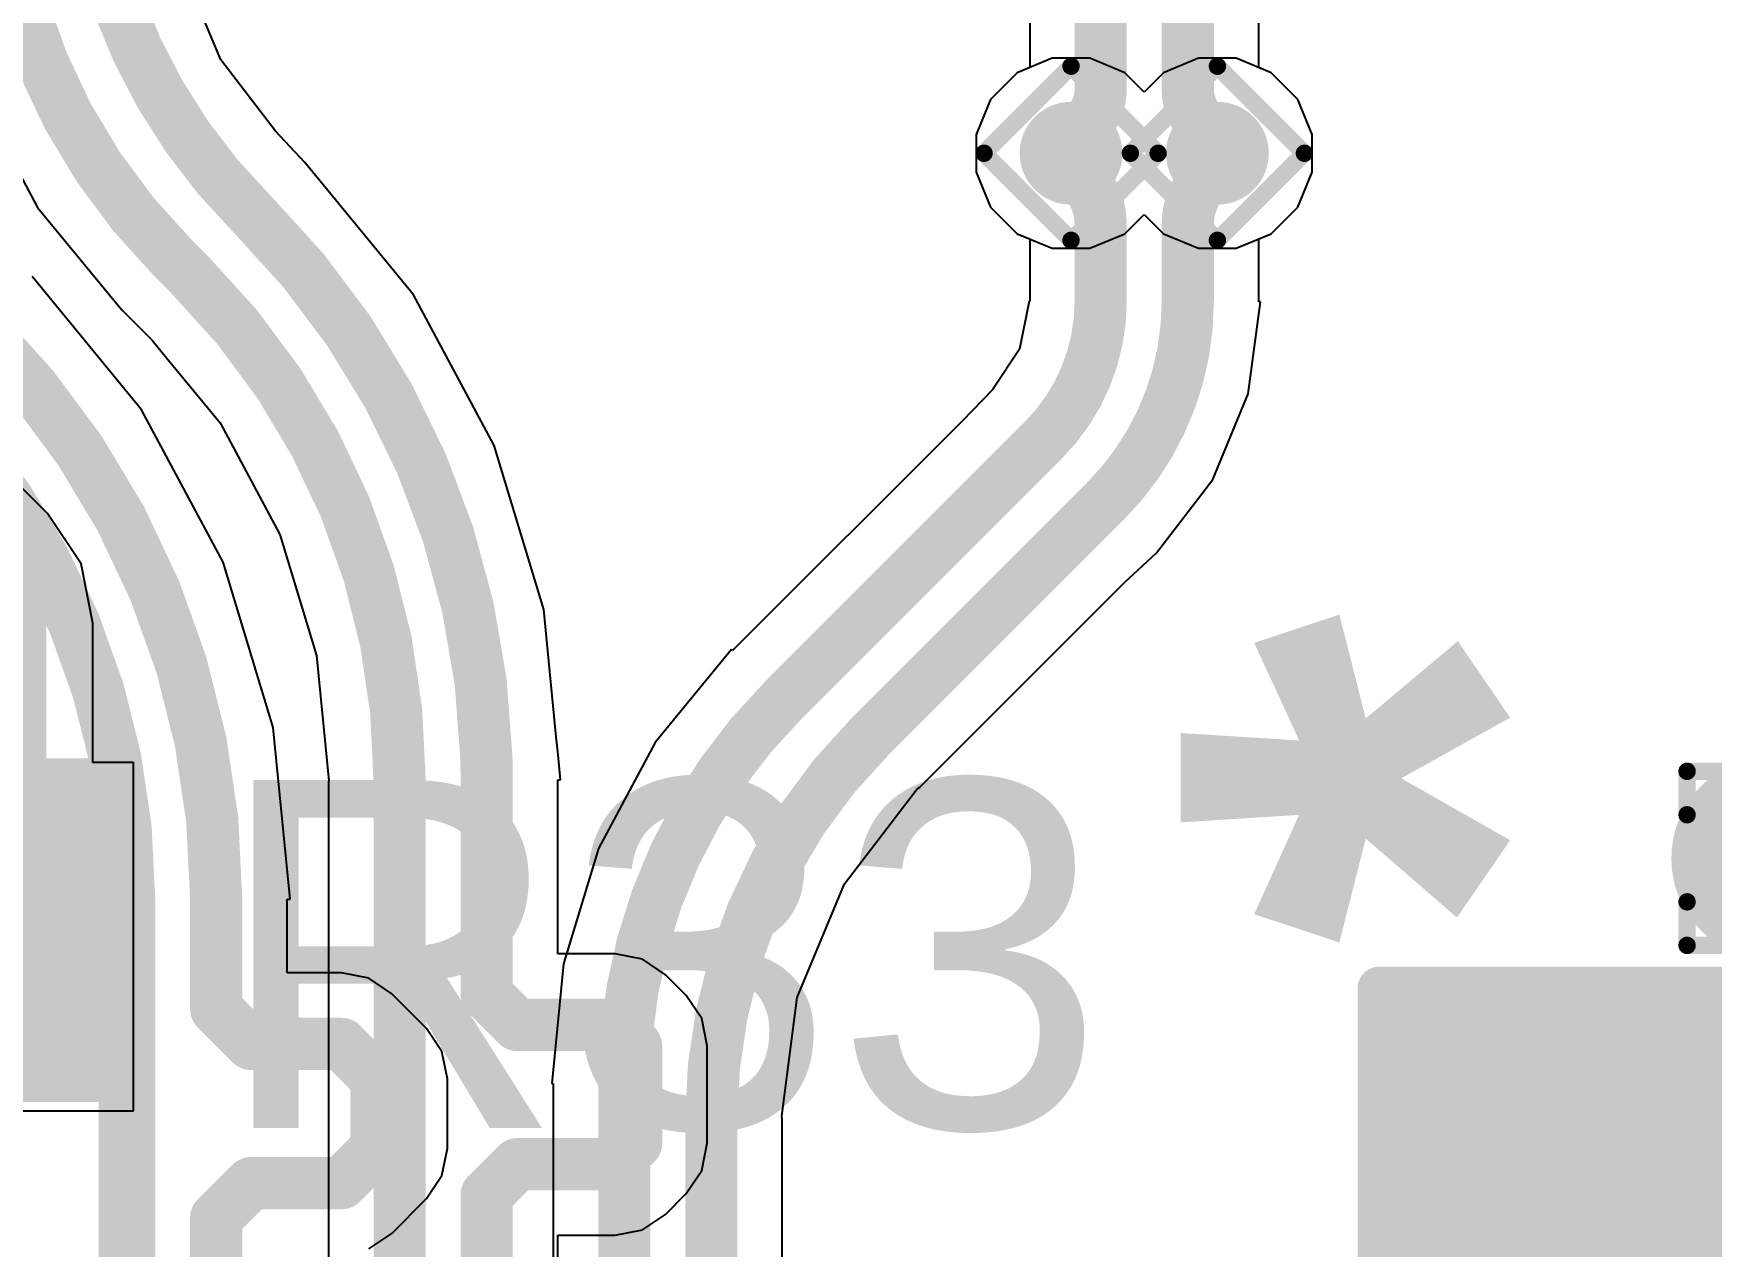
# Model space of a CAD drawing. Header units: inches. Extents: x -0.2 to 17.4, y -0.2 to 2.6.
# Drawn here: x 1.021 to 1.2138, y 0.4674 to 0.6068 of the extents above; entities that cross this region are included whole.
import ezdxf

# ---------------------------------------------------------------- set-up
doc = ezdxf.new("R2010")
doc.units = ezdxf.units.IN
doc.header["$MEASUREMENT"] = 0
for name, color, linetype in [('Bottom Layer', 5, 'Continuous'), ('Drill Drawing', 1, 'Continuous'), ('Top Layer', 1, 'Continuous'), ('Top Overlay', 2, 'Continuous'), ('Top Paste', 8, 'Continuous'), ('Top Solder', 216, 'Continuous'), ('Via Holes', 16, 'Continuous')]:
    doc.layers.add(name, color=color, linetype=linetype)
doc.styles.add('Arial', font='', dxfattribs={"height": 0.2})
doc.styles.add('Arial_Bold', font='', dxfattribs={"height": 0.2})
doc.styles.get('Arial').set_extended_font_data('Arial')
doc.styles.get('Arial_Bold').set_extended_font_data('Arial', bold=True)

# ---------------------------------------------------------------- blocks, each defined once
blk = doc.blocks.new('R___0603_24')
at = {"layer": 'Top Layer'}
for points in [[(-0.015, 0.0175), (-0.015, -0.0175), (-0.045, -0.0175), (-0.045, 0.0175)], [(0.045, 0.0175), (0.045, -0.0175), (0.015, -0.0175), (0.015, 0.0175)]]:
    blk.add_hatch(color=1, dxfattribs=at).paths.add_polyline_path(points)
at = {"layer": 'Top Paste'}
for points in [[(-0.015, 0.0175), (-0.015, -0.0175), (-0.045, -0.0175), (-0.045, 0.0175)], [(0.045, 0.0175), (0.045, -0.0175), (0.015, -0.0175), (0.015, 0.0175)]]:
    blk.add_hatch(color=8, dxfattribs=at).paths.add_polyline_path(points)
at = {"layer": 'Top Solder'}
for points in [[(-0.011, 0.0215), (-0.011, -0.0215), (-0.049, -0.0215), (-0.049, 0.0215)], [(0.049, 0.0215), (0.049, -0.0215), (0.011, -0.0215), (0.011, 0.0215)]]:
    blk.add_hatch(color=216, dxfattribs=at).paths.add_polyline_path(points)
at = {"layer": 'Top Overlay'}
for points in [[(-0.048, 0.021, 0.005, 0.005, 0), (0.048, 0.021, 0.005, 0.005, 0)], [(-0.048, 0.021, 0.005, 0.005, 0), (-0.048, -0.021, 0.005, 0.005, 0)], [(0.048, 0.021, 0.005, 0.005, 0), (0.048, -0.021, 0.005, 0.005, 0)], [(-0.048, -0.021, 0.005, 0.005, 0), (0.048, -0.021, 0.005, 0.005, 0)]]:
    blk.add_lwpolyline(points, format="xyseb", dxfattribs=at)
for points in [[(-0.04925, 0.021, 0.0025, 0.0025, 1), (-0.04675, 0.021, 0.0025, 0.0025, 1)], [(-0.04925, 0.021, 0.0025, 0.0025, 1), (-0.04675, 0.021, 0.0025, 0.0025, 1)], [(0.04675, 0.021, 0.0025, 0.0025, 1), (0.04925, 0.021, 0.0025, 0.0025, 1)], [(0.04675, 0.021, 0.0025, 0.0025, 1), (0.04925, 0.021, 0.0025, 0.0025, 1)], [(-0.04925, -0.021, 0.0025, 0.0025, 1), (-0.04675, -0.021, 0.0025, 0.0025, 1)], [(-0.04925, -0.021, 0.0025, 0.0025, 1), (-0.04675, -0.021, 0.0025, 0.0025, 1)], [(0.04675, -0.021, 0.0025, 0.0025, 1), (0.04925, -0.021, 0.0025, 0.0025, 1)], [(0.04675, -0.021, 0.0025, 0.0025, 1), (0.04925, -0.021, 0.0025, 0.0025, 1)]]:
    blk.add_lwpolyline(points, format="xyseb", close=True, dxfattribs=at)
blk = doc.blocks.new('C___0603_89')
at = {"layer": 'Top Layer'}
for points in [[(-0.015, 0.0175), (-0.015, -0.0175), (-0.045, -0.0175), (-0.045, 0.0175)], [(0.045, 0.0175), (0.045, -0.0175), (0.015, -0.0175), (0.015, 0.0175)]]:
    blk.add_hatch(color=1, dxfattribs=at).paths.add_polyline_path(points)
at = {"layer": 'Top Paste'}
for points in [[(-0.015, 0.0175), (-0.015, -0.0175), (-0.045, -0.0175), (-0.045, 0.0175)], [(0.045, 0.0175), (0.045, -0.0175), (0.015, -0.0175), (0.015, 0.0175)]]:
    blk.add_hatch(color=8, dxfattribs=at).paths.add_polyline_path(points)
at = {"layer": 'Top Solder'}
for points in [[(-0.0126378, 0.0198622), (-0.0126378, -0.0198622), (-0.0473622, -0.0198622), (-0.0473622, 0.0198622)], [(0.0473622, 0.0198622), (0.0473622, -0.0198622), (0.0126378, -0.0198622), (0.0126378, 0.0198622)]]:
    blk.add_hatch(color=216, dxfattribs=at).paths.add_polyline_path(points)
at = {"layer": 'Top Overlay'}
for points in [[(-0.049, -0.021, 0.005, 0.005, 0), (-0.049, 0.021, 0.005, 0.005, 0)], [(-0.018, 0.021, 0.005, 0.005, 0), (-0.049, 0.021, 0.005, 0.005, 0)], [(0.049, 0.021, 0.005, 0.005, 0), (0.018, 0.021, 0.005, 0.005, 0)], [(0.049, -0.021, 0.005, 0.005, 0), (0.049, 0.021, 0.005, 0.005, 0)], [(-0.018, -0.021, 0.005, 0.005, 0), (-0.049, -0.021, 0.005, 0.005, 0)], [(0.049, -0.021, 0.005, 0.005, 0), (0.018, -0.021, 0.005, 0.005, 0)]]:
    blk.add_lwpolyline(points, format="xyseb", dxfattribs=at)
for points in [[(-0.05025, 0.021, 0.0025, 0.0025, 1), (-0.04775, 0.021, 0.0025, 0.0025, 1)], [(-0.05025, 0.021, 0.0025, 0.0025, 1), (-0.04775, 0.021, 0.0025, 0.0025, 1)], [(-0.01925, 0.021, 0.0025, 0.0025, 1), (-0.01675, 0.021, 0.0025, 0.0025, 1)], [(0.01675, 0.021, 0.0025, 0.0025, 1), (0.01925, 0.021, 0.0025, 0.0025, 1)], [(0.04775, 0.021, 0.0025, 0.0025, 1), (0.05025, 0.021, 0.0025, 0.0025, 1)], [(0.04775, 0.021, 0.0025, 0.0025, 1), (0.05025, 0.021, 0.0025, 0.0025, 1)], [(-0.05025, -0.021, 0.0025, 0.0025, 1), (-0.04775, -0.021, 0.0025, 0.0025, 1)], [(-0.05025, -0.021, 0.0025, 0.0025, 1), (-0.04775, -0.021, 0.0025, 0.0025, 1)], [(-0.01925, -0.021, 0.0025, 0.0025, 1), (-0.01675, -0.021, 0.0025, 0.0025, 1)], [(0.01675, -0.021, 0.0025, 0.0025, 1), (0.01925, -0.021, 0.0025, 0.0025, 1)], [(0.04775, -0.021, 0.0025, 0.0025, 1), (0.05025, -0.021, 0.0025, 0.0025, 1)], [(0.04775, -0.021, 0.0025, 0.0025, 1), (0.05025, -0.021, 0.0025, 0.0025, 1)]]:
    blk.add_lwpolyline(points, format="xyseb", close=True, dxfattribs=at)

msp = doc.modelspace()

# ---------------------------------------------------------------- hatches: boundary and pattern name
at = {"layer": 'Bottom Layer'}
h = msp.add_hatch(color=5, dxfattribs=at)
edge = h.paths.add_edge_path()
edge.add_arc((1.1402228, 0.593), 0.0059055, 0, 360)
h = msp.add_hatch(color=5, dxfattribs=at)
edge = h.paths.add_edge_path()
edge.add_arc((1.1570338, 0.593), 0.0059055, 0, 360)
h = msp.add_hatch(color=5, dxfattribs=at)
edge = h.paths.add_edge_path()
edge.add_arc((1.221, 0.512), 0.011811, 0, 360)
at = {"layer": 'Top Layer'}
h = msp.add_hatch(color=1, dxfattribs=at)
edge = h.paths.add_edge_path()
edge.add_arc((1.1402228, 0.593), 0.0059055, 0, 360)
h = msp.add_hatch(color=1, dxfattribs=at)
edge = h.paths.add_edge_path()
edge.add_arc((1.1570338, 0.593), 0.0059055, 0, 360)
h = msp.add_hatch(color=1, dxfattribs=at)
edge = h.paths.add_edge_path()
edge.add_arc((1.221, 0.512), 0.011811, 0, 360)
at = {"layer": 'Via Holes'}
h = msp.add_hatch(color=7, dxfattribs=at)
edge = h.paths.add_edge_path()
edge.add_arc((1.1402228, 0.593), 0.003937, 0, 360)
h = msp.add_hatch(color=7, dxfattribs=at)
edge = h.paths.add_edge_path()
edge.add_arc((1.1570338, 0.593), 0.003937, 0, 360)

# ---------------------------------------------------------------- linework, layer by layer
at = {"layer": 'Bottom Layer'}
for p, q in [((1.1380536, 0.6039055), (1.1340453, 0.6022453)), ((1.142392, 0.6039055), (1.1380536, 0.6039055)), ((1.1464003, 0.6022453), (1.142392, 0.6039055)), ((1.1548646, 0.6039055), (1.1508563, 0.6022453)), ((1.159203, 0.6039055), (1.1548646, 0.6039055)), ((1.1632113, 0.6022453), (1.159203, 0.6039055)), ((1.1340453, 0.6022453), (1.1309775, 0.5991775)), ((1.1486283, 0.6000173), (1.1464003, 0.6022453)), ((1.1508563, 0.6022453), (1.1486283, 0.6000173)), ((1.1662791, 0.5991775), (1.1632113, 0.6022453)), ((1.1309775, 0.5991775), (1.1293173, 0.5951692)), ((1.1679393, 0.5951692), (1.1662791, 0.5991775)), ((1.1293173, 0.5951692), (1.1293173, 0.5908308)), ((1.1679393, 0.5908308), (1.1679393, 0.5951692)), ((1.1293173, 0.5908308), (1.1309775, 0.5868225)), ((1.1662791, 0.5868225), (1.1679393, 0.5908308)), ((1.1309775, 0.5868225), (1.1340453, 0.5837547)), ((1.1632113, 0.5837547), (1.1662791, 0.5868225)), ((1.1340453, 0.5837547), (1.1354716, 0.5831639)), ((1.1354716, 0.5831639), (1.1354716, 0.5760019)), ((1.161785, 0.5831639), (1.1632113, 0.5837547)), ((1.161785, 0.5759245), (1.161785, 0.5831639)), ((1.0334344, 0.5635173), (1.0208507, 0.5788506)), ((1.1354051, 0.5760019), (1.1343084, 0.5704886)), ((1.1354716, 0.5760019), (1.1354051, 0.5760019)), ((1.1605872, 0.5653667), (1.1619772, 0.5759245)), ((1.1619772, 0.5759245), (1.161785, 0.5759245)), ((1.1343084, 0.5704886), (1.1311854, 0.5658148)), ((1.1311854, 0.5658148), (1.1276969, 0.5622321)), ((1.1565121, 0.5555284), (1.1605872, 0.5653667)), ((1.042785, 0.5460236), (1.0334344, 0.5635173)), ((1.1276969, 0.5622321), (1.1013295, 0.5358648)), ((1.1500294, 0.5470801), (1.1565121, 0.5555284)), ((1.048543, 0.5270419), (1.042785, 0.5460236)), ((1.1463579, 0.5436804), (1.1500295, 0.54708)), ((1.1500295, 0.54708), (1.1500294, 0.5470801)), ((1.1228648, 0.5201872), (1.1463579, 0.5436804)), ((1.1012001, 0.5359939), (1.0924324, 0.5253104)), ((1.1013293, 0.5358647), (1.1012001, 0.5359939)), ((1.1013295, 0.5358648), (1.1013293, 0.5358647)), ((1.0504873, 0.5073015), (1.048543, 0.5270419)), ((1.0924324, 0.5253104), (1.0859175, 0.5131217)), ((1.1141787, 0.5090624), (1.1225578, 0.5199821)), ((1.1225578, 0.5199821), (1.1228648, 0.5201872)), ((1.0859175, 0.5131217), (1.0819056, 0.4998962)), ((1.1087717, 0.4960085), (1.1141787, 0.5090624)), ((1.0501568, 0.4988376), (1.0501568, 0.5073015)), ((1.0501568, 0.5073015), (1.0504873, 0.5073015)), ((1.0819056, 0.4998962), (1.0805509, 0.4861422)), ((1.0564061, 0.4988376), (1.0501568, 0.4988376)), ((1.0564066, 0.4988377), (1.0564061, 0.4988376)), ((1.0595281, 0.4982167), (1.0564066, 0.4988377)), ((1.0621743, 0.4964486), (1.0595281, 0.4982167)), ((1.066174, 0.4924488), (1.0621743, 0.4964486)), ((1.1069751, 0.4823621), (1.1087717, 0.4960085)), ((1.0661743, 0.4924486), (1.066174, 0.4924488)), ((1.0679424, 0.4898023), (1.0661743, 0.4924486)), ((1.0685634, 0.4866809), (1.0679424, 0.4898023)), ((1.0685633, 0.4866804), (1.0685634, 0.4866809)), ((1.0685633, 0.4786814), (1.0685633, 0.4866804)), ((1.0805509, 0.4861422), (1.0807337, 0.4861422)), ((1.0807337, 0.4861422), (1.0807337, 0.4544561)), ((1.1070471, 0.482), (1.1069751, 0.4823621)), ((1.1070471, 0.459473), (1.1070471, 0.482)), ((1.0679424, 0.4755595), (1.0685634, 0.4786809)), ((1.0685634, 0.4786809), (1.0685633, 0.4786814)), ((1.0661743, 0.4729132), (1.0679424, 0.4755595)), ((1.0621743, 0.4689132), (1.066174, 0.472913)), ((1.066174, 0.472913), (1.0661743, 0.4729132)), ((1.0595281, 0.4671451), (1.0621743, 0.4689132))]:
    msp.add_line(p, q, dxfattribs=at)
for points in [[(0.9493016, 0.6, 0.006, 0.006, -0.4142135623730951), (1.0420001, 0.5073015, 0.006, 0.006, 0)], [(1.1413347, 0.5903155, 0.006, 0.006, -0.198912367379658), (1.1402228, 0.593, 0.006, 0.006, 0)], [(1.1570338, 0.593, 0.006, 0.006, -0.198912367379658), (1.1559219, 0.5903155, 0.006, 0.006, 0)], [(0.9493016, 0.59, 0.006, 0.006, -0.4142135623730951), (1.0320001, 0.5073015, 0.006, 0.006, 0)], [(1.1413347, 0.5903156, 0.006, 0.006, -0.198912367379658), (1.1436283, 0.5847784, 0.006, 0.006, 0)], [(1.1536283, 0.5847784, 0.006, 0.006, -0.198912367379658), (1.1559219, 0.5903156, 0.006, 0.006, 0)], [(1.1436283, 0.5760019, 0.006, 0.006, 0), (1.1436283, 0.5847784, 0.006, 0.006, 0)], [(1.1536283, 0.5759245, 0.006, 0.006, 0), (1.1536283, 0.5847784, 0.006, 0.006, 0)], [(1.1436283, 0.5760019, 0.006, 0.006, -0.198912367379658), (1.1370001, 0.56, 0.006, 0.006, 0)], [(1.1536282, 0.5759245, 0.006, 0.006, -0.198912367379658), (1.1441258, 0.5529836, 0.006, 0.006, 0)], [(1.1070971, 0.530097, 0.006, 0.006, 0), (1.1370001, 0.56, 0.006, 0.006, 0)], [(1.1170971, 0.5259549, 0.006, 0.006, 0), (1.1441258, 0.5529836, 0.006, 0.006, 0)], [(1.0888904, 0.4861422, 0.006, 0.006, -0.198912367379658), (1.1070971, 0.5300969, 0.006, 0.006, 0)], [(1.0988904, 0.482, 0.006, 0.006, -0.198912367379658), (1.1170971, 0.525955, 0.006, 0.006, 0)], [(1.0320001, 0.3868208, 0.006, 0.006, 0), (1.0320001, 0.5073015, 0.006, 0.006, 0)], [(1.0420001, 0.4946809, 0.006, 0.006, 0), (1.0420001, 0.5073015, 0.006, 0.006, 0)], [(1.0420001, 0.4946809, 0.006, 0.006, 0), (1.0460001, 0.4906809, 0.006, 0.006, 0)], [(1.0460001, 0.4906809, 0.006, 0.006, 0), (1.0564066, 0.4906809, 0.006, 0.006, 0)], [(1.0564066, 0.4906809, 0.006, 0.006, 0), (1.0604066, 0.4866809, 0.006, 0.006, 0)], [(1.0604066, 0.4786809, 0.006, 0.006, 0), (1.0604066, 0.4866809, 0.006, 0.006, 0)], [(1.0888904, 0.4500299, 0.006, 0.006, 0), (1.0888904, 0.4861422, 0.006, 0.006, 0)], [(1.0988904, 0.4500299, 0.006, 0.006, 0), (1.0988904, 0.482, 0.006, 0.006, 0)], [(1.0564066, 0.4746809, 0.006, 0.006, 0), (1.0604066, 0.4786809, 0.006, 0.006, 0)], [(1.0420001, 0.4706809, 0.006, 0.006, 0), (1.0460001, 0.4746809, 0.006, 0.006, 0)], [(1.0460001, 0.4746809, 0.006, 0.006, 0), (1.0564066, 0.4746809, 0.006, 0.006, 0)], [(1.0420001, 0.4516804, 0.006, 0.006, 0), (1.0420001, 0.4706809, 0.006, 0.006, 0)]]:
    msp.add_lwpolyline(points, format="xyseb", dxfattribs=at)
for points in [[(1.1387228, 0.593, 0.003, 0.003, 1), (1.1417228, 0.593, 0.003, 0.003, 1)], [(1.1555338, 0.593, 0.003, 0.003, 1), (1.1585338, 0.593, 0.003, 0.003, 1)], [(1.1398347, 0.5903156, 0.003, 0.003, 1), (1.1428347, 0.5903156, 0.003, 0.003, 1)], [(1.1398347, 0.5903155, 0.003, 0.003, 1), (1.1428347, 0.5903155, 0.003, 0.003, 1)], [(1.1544219, 0.5903156, 0.003, 0.003, 1), (1.1574219, 0.5903156, 0.003, 0.003, 1)], [(1.1544219, 0.5903155, 0.003, 0.003, 1), (1.1574219, 0.5903155, 0.003, 0.003, 1)], [(1.1421283, 0.5847784, 0.003, 0.003, 1), (1.1451283, 0.5847784, 0.003, 0.003, 1)], [(1.1421283, 0.5847784, 0.003, 0.003, 1), (1.1451283, 0.5847784, 0.003, 0.003, 1)], [(1.1521283, 0.5847784, 0.003, 0.003, 1), (1.1551283, 0.5847784, 0.003, 0.003, 1)], [(1.1521283, 0.5847784, 0.003, 0.003, 1), (1.1551283, 0.5847784, 0.003, 0.003, 1)], [(1.1421283, 0.5760019, 0.003, 0.003, 1), (1.1451283, 0.5760019, 0.003, 0.003, 1)], [(1.1421283, 0.5760019, 0.003, 0.003, 1), (1.1451283, 0.5760019, 0.003, 0.003, 1)], [(1.1521282, 0.5759245, 0.003, 0.003, 1), (1.1551282, 0.5759245, 0.003, 0.003, 1)], [(1.1521283, 0.5759245, 0.003, 0.003, 1), (1.1551283, 0.5759245, 0.003, 0.003, 1)], [(1.1355001, 0.56, 0.003, 0.003, 1), (1.1385001, 0.56, 0.003, 0.003, 1)], [(1.1355001, 0.56, 0.003, 0.003, 1), (1.1385001, 0.56, 0.003, 0.003, 1)], [(1.1426258, 0.5529836, 0.003, 0.003, 1), (1.1456258, 0.5529836, 0.003, 0.003, 1)], [(1.1426258, 0.5529836, 0.003, 0.003, 1), (1.1456258, 0.5529836, 0.003, 0.003, 1)], [(1.1055971, 0.530097, 0.003, 0.003, 1), (1.1085971, 0.530097, 0.003, 0.003, 1)], [(1.1055971, 0.5300969, 0.003, 0.003, 1), (1.1085971, 0.5300969, 0.003, 0.003, 1)], [(1.1155971, 0.525955, 0.003, 0.003, 1), (1.1185971, 0.525955, 0.003, 0.003, 1)], [(1.1155971, 0.5259549, 0.003, 0.003, 1), (1.1185971, 0.5259549, 0.003, 0.003, 1)], [(1.0305001, 0.5073015, 0.003, 0.003, 1), (1.0335001, 0.5073015, 0.003, 0.003, 1)], [(1.0305001, 0.5073015, 0.003, 0.003, 1), (1.0335001, 0.5073015, 0.003, 0.003, 1)], [(1.0405001, 0.5073015, 0.003, 0.003, 1), (1.0435001, 0.5073015, 0.003, 0.003, 1)], [(1.0405001, 0.5073015, 0.003, 0.003, 1), (1.0435001, 0.5073015, 0.003, 0.003, 1)], [(1.0405001, 0.4946809, 0.003, 0.003, 1), (1.0435001, 0.4946809, 0.003, 0.003, 1)], [(1.0405001, 0.4946809, 0.003, 0.003, 1), (1.0435001, 0.4946809, 0.003, 0.003, 1)], [(1.0445001, 0.4906809, 0.003, 0.003, 1), (1.0475001, 0.4906809, 0.003, 0.003, 1)], [(1.0445001, 0.4906809, 0.003, 0.003, 1), (1.0475001, 0.4906809, 0.003, 0.003, 1)], [(1.0549066, 0.4906809, 0.003, 0.003, 1), (1.0579066, 0.4906809, 0.003, 0.003, 1)], [(1.0549066, 0.4906809, 0.003, 0.003, 1), (1.0579066, 0.4906809, 0.003, 0.003, 1)], [(1.0589066, 0.4866809, 0.003, 0.003, 1), (1.0619066, 0.4866809, 0.003, 0.003, 1)], [(1.0589066, 0.4866809, 0.003, 0.003, 1), (1.0619066, 0.4866809, 0.003, 0.003, 1)], [(1.0873904, 0.4861422, 0.003, 0.003, 1), (1.0903904, 0.4861422, 0.003, 0.003, 1)], [(1.0873904, 0.4861422, 0.003, 0.003, 1), (1.0903904, 0.4861422, 0.003, 0.003, 1)], [(1.0973904, 0.482, 0.003, 0.003, 1), (1.1003904, 0.482, 0.003, 0.003, 1)], [(1.0973904, 0.482, 0.003, 0.003, 1), (1.1003904, 0.482, 0.003, 0.003, 1)], [(1.0589066, 0.4786809, 0.003, 0.003, 1), (1.0619066, 0.4786809, 0.003, 0.003, 1)], [(1.0589066, 0.4786809, 0.003, 0.003, 1), (1.0619066, 0.4786809, 0.003, 0.003, 1)], [(1.0445001, 0.4746809, 0.003, 0.003, 1), (1.0475001, 0.4746809, 0.003, 0.003, 1)], [(1.0445001, 0.4746809, 0.003, 0.003, 1), (1.0475001, 0.4746809, 0.003, 0.003, 1)], [(1.0549066, 0.4746809, 0.003, 0.003, 1), (1.0579066, 0.4746809, 0.003, 0.003, 1)], [(1.0549066, 0.4746809, 0.003, 0.003, 1), (1.0579066, 0.4746809, 0.003, 0.003, 1)], [(1.0405001, 0.4706809, 0.003, 0.003, 1), (1.0435001, 0.4706809, 0.003, 0.003, 1)], [(1.0405001, 0.4706809, 0.003, 0.003, 1), (1.0435001, 0.4706809, 0.003, 0.003, 1)]]:
    msp.add_lwpolyline(points, format="xyseb", close=True, dxfattribs=at)
at = {"layer": 'Drill Drawing'}
for points in [[(1.1302228, 0.593, 0.002, 0.002, 0), (1.1402228, 0.603, 0.002, 0.002, 0)], [(1.1402228, 0.603, 0.002, 0.002, 0), (1.1502228, 0.593, 0.002, 0.002, 0)], [(1.1470338, 0.593, 0.002, 0.002, 0), (1.1570338, 0.603, 0.002, 0.002, 0)], [(1.1570338, 0.603, 0.002, 0.002, 0), (1.1670338, 0.593, 0.002, 0.002, 0)], [(1.1302228, 0.593, 0.002, 0.002, 0), (1.1402228, 0.583, 0.002, 0.002, 0)], [(1.1402228, 0.583, 0.002, 0.002, 0), (1.1502228, 0.593, 0.002, 0.002, 0)], [(1.1470338, 0.593, 0.002, 0.002, 0), (1.1570338, 0.583, 0.002, 0.002, 0)], [(1.1570338, 0.583, 0.002, 0.002, 0), (1.1670338, 0.593, 0.002, 0.002, 0)], [(1.211, 0.517, 0.002, 0.002, 0), (1.211, 0.522, 0.002, 0.002, 0)], [(1.211, 0.522, 0.002, 0.002, 0), (1.216, 0.522, 0.002, 0.002, 0)], [(1.211, 0.517, 0.002, 0.002, 0), (1.216, 0.512, 0.002, 0.002, 0)], [(1.211, 0.507, 0.002, 0.002, 0), (1.216, 0.512, 0.002, 0.002, 0)], [(1.211, 0.502, 0.002, 0.002, 0), (1.211, 0.507, 0.002, 0.002, 0)], [(1.211, 0.502, 0.002, 0.002, 0), (1.216, 0.502, 0.002, 0.002, 0)]]:
    msp.add_lwpolyline(points, format="xyseb", dxfattribs=at)
for points in [[(1.1397228, 0.603, 0.001, 0.001, 1), (1.1407228, 0.603, 0.001, 0.001, 1)], [(1.1397228, 0.603, 0.001, 0.001, 1), (1.1407228, 0.603, 0.001, 0.001, 1)], [(1.1565338, 0.603, 0.001, 0.001, 1), (1.1575338, 0.603, 0.001, 0.001, 1)], [(1.1565338, 0.603, 0.001, 0.001, 1), (1.1575338, 0.603, 0.001, 0.001, 1)], [(1.1297228, 0.593, 0.001, 0.001, 1), (1.1307228, 0.593, 0.001, 0.001, 1)], [(1.1297228, 0.593, 0.001, 0.001, 1), (1.1307228, 0.593, 0.001, 0.001, 1)], [(1.1465338, 0.593, 0.001, 0.001, 1), (1.1475338, 0.593, 0.001, 0.001, 1)], [(1.1465338, 0.593, 0.001, 0.001, 1), (1.1475338, 0.593, 0.001, 0.001, 1)], [(1.1497228, 0.593, 0.001, 0.001, 1), (1.1507228, 0.593, 0.001, 0.001, 1)], [(1.1497228, 0.593, 0.001, 0.001, 1), (1.1507228, 0.593, 0.001, 0.001, 1)], [(1.1665338, 0.593, 0.001, 0.001, 1), (1.1675338, 0.593, 0.001, 0.001, 1)], [(1.1665338, 0.593, 0.001, 0.001, 1), (1.1675338, 0.593, 0.001, 0.001, 1)], [(1.1397228, 0.583, 0.001, 0.001, 1), (1.1407228, 0.583, 0.001, 0.001, 1)], [(1.1397228, 0.583, 0.001, 0.001, 1), (1.1407228, 0.583, 0.001, 0.001, 1)], [(1.1565338, 0.583, 0.001, 0.001, 1), (1.1575338, 0.583, 0.001, 0.001, 1)], [(1.1565338, 0.583, 0.001, 0.001, 1), (1.1575338, 0.583, 0.001, 0.001, 1)], [(1.2105, 0.522, 0.001, 0.001, 1), (1.2115, 0.522, 0.001, 0.001, 1)], [(1.2105, 0.522, 0.001, 0.001, 1), (1.2115, 0.522, 0.001, 0.001, 1)], [(1.2105, 0.517, 0.001, 0.001, 1), (1.2115, 0.517, 0.001, 0.001, 1)], [(1.2105, 0.517, 0.001, 0.001, 1), (1.2115, 0.517, 0.001, 0.001, 1)], [(1.2105, 0.507, 0.001, 0.001, 1), (1.2115, 0.507, 0.001, 0.001, 1)], [(1.2105, 0.507, 0.001, 0.001, 1), (1.2115, 0.507, 0.001, 0.001, 1)], [(1.2105, 0.502, 0.001, 0.001, 1), (1.2115, 0.502, 0.001, 0.001, 1)], [(1.2105, 0.502, 0.001, 0.001, 1), (1.2115, 0.502, 0.001, 0.001, 1)]]:
    msp.add_lwpolyline(points, format="xyseb", close=True, dxfattribs=at)
at = {"layer": 'Top Layer'}
for p, q in [((1.1354716, 0.645139), (1.1354716, 0.6028361)), ((1.161785, 0.6028361), (1.161785, 0.645139)), ((1.0425275, 0.6037256), (1.0367418, 0.6176935)), ((1.048803, 0.5955471), (1.0425275, 0.6037256)), ((1.1340453, 0.6022453), (1.1309775, 0.5991775)), ((1.1354716, 0.6028361), (1.1340453, 0.6022453)), ((1.1632113, 0.6022453), (1.161785, 0.6028361)), ((1.1662791, 0.5991775), (1.1632113, 0.6022453)), ((1.0143059, 0.6002181), (1.0214883, 0.5867808)), ((1.1309775, 0.5991775), (1.1293173, 0.5951692)), ((1.1679393, 0.5951692), (1.1662791, 0.5991775)), ((1.0226167, 0.551617), (0.9786169, 0.5956168)), ((1.0521893, 0.5919497), (1.048803, 0.5955471)), ((1.1293173, 0.5951692), (1.1293173, 0.5908308)), ((1.1679393, 0.5908308), (1.1679393, 0.5951692)), ((1.0521892, 0.5919496), (1.0521893, 0.5919497)), ((1.064661, 0.5767526), (1.0521892, 0.5919496)), ((1.1293173, 0.5908308), (1.1309775, 0.5868225)), ((1.1662791, 0.5868225), (1.1679393, 0.5908308)), ((1.0214883, 0.5867808), (1.0297034, 0.5767707)), ((1.1309775, 0.5868225), (1.1340453, 0.5837547)), ((1.1632113, 0.5837547), (1.1662791, 0.5868225)), ((1.1464003, 0.5837547), (1.1486283, 0.5859827)), ((1.1486283, 0.5859827), (1.1508563, 0.5837547)), ((1.1340453, 0.5837547), (1.1380536, 0.5820945)), ((1.142392, 0.5820945), (1.1464003, 0.5837547)), ((1.1508563, 0.5837547), (1.1548646, 0.5820945)), ((1.159203, 0.5820945), (1.1632113, 0.5837547)), ((1.1380536, 0.5820945), (1.142392, 0.5820945)), ((1.1548646, 0.5820945), (1.159203, 0.5820945)), ((1.0297034, 0.5767707), (1.0311541, 0.5750028)), ((1.0739285, 0.5594145), (1.064661, 0.5767526)), ((1.0311541, 0.5750028), (1.0346425, 0.5715237)), ((1.0346425, 0.5715237), (1.0363077, 0.5695061)), ((1.0363077, 0.5695061), (1.0424533, 0.5620177)), ((1.0424533, 0.5620177), (1.049298, 0.5492122)), ((1.0796353, 0.5406015), (1.0739285, 0.5594145)), ((1.0264845, 0.5458284), (1.0226167, 0.551617)), ((1.049298, 0.5492122), (1.0535129, 0.5353175)), ((1.0278427, 0.5390002), (1.0264845, 0.5458284)), ((1.0810763, 0.5259706), (1.0796353, 0.5406015)), ((1.0278427, 0.523), (1.0278427, 0.5390002)), ((1.0535129, 0.5353175), (1.0549317, 0.5209125)), ((1.0810765, 0.5259705), (1.0810763, 0.5259706)), ((1.0812816, 0.5238897), (1.0810765, 0.5259705)), ((1.0324999, 0.523), (1.0278427, 0.523)), ((1.0324999, 0.483), (1.0324999, 0.523)), ((1.0815625, 0.5210364), (1.0812816, 0.5238897)), ((1.0549317, 0.5209125), (1.0549227, 0.5208674)), ((1.0549227, 0.5208674), (1.0549227, 0.4488361)), ((1.0812361, 0.5189092), (1.0812362, 0.5210364)), ((1.0812362, 0.5210364), (1.0815625, 0.5210364)), ((1.0812361, 0.5010185), (1.0812361, 0.5189092)), ((1.087847, 0.5010185), (1.0812361, 0.5010185)), ((1.0878475, 0.5010186), (1.087847, 0.5010185)), ((1.090969, 0.5003976), (1.0878475, 0.5010186)), ((1.0936152, 0.4986295), (1.090969, 0.5003976)), ((1.0960149, 0.4962297), (1.0936152, 0.4986295)), ((1.0960152, 0.4962295), (1.0960149, 0.4962297)), ((1.0977833, 0.4935833), (1.0960152, 0.4962295)), ((1.0984043, 0.4904618), (1.0977833, 0.4935833)), ((1.0984042, 0.4904613), (1.0984043, 0.4904618)), ((1.0984042, 0.4792623), (1.0984042, 0.4904613)), ((0.9874999, 0.483), (1.0324999, 0.483)), ((1.0977833, 0.4761403), (1.0984043, 0.4792618)), ((1.0984043, 0.4792618), (1.0984042, 0.4792623)), ((1.0960152, 0.4734941), (1.0977833, 0.4761403)), ((1.0936152, 0.4710941), (1.0960149, 0.4734939)), ((1.0960149, 0.4734939), (1.0960152, 0.4734941)), ((1.090969, 0.469326), (1.0936152, 0.4710941)), ((1.0812361, 0.4488361), (1.0812361, 0.4687051)), ((1.0812361, 0.4687051), (1.087847, 0.4687051)), ((1.087847, 0.4687051), (1.0878475, 0.468705)), ((1.0878475, 0.468705), (1.090969, 0.469326))]:
    msp.add_line(p, q, dxfattribs=at)
for points in [[(1.1436283, 0.600386, 0.006, 0.006, 0), (1.1436283, 0.6570857, 0.006, 0.006, 0)], [(1.1536283, 0.600386, 0.006, 0.006, 0), (1.1536283, 0.6570857, 0.006, 0.006, 0)], [(1.0460712, 0.586071, 0.006, 0.006, -0.198912367379658), (1.0267639, 0.6326829, 0.006, 0.006, 0)], [(1.0370757, 0.5809244, 0.006, 0.006, -0.198912367379658), (1.0167639, 0.6299614, 0.006, 0.006, 0)], [(1.1436283, 0.600386, 0.006, 0.006, -0.198912367379658), (1.1419256, 0.5962753, 0.006, 0.006, 0)], [(1.155331, 0.5962753, 0.006, 0.006, -0.198912367379658), (1.1536283, 0.600386, 0.006, 0.006, 0)], [(1.1402228, 0.593, 0.006, 0.006, -0.1981965856299332), (1.1413274, 0.5956771, 0.006, 0.006, 0)], [(1.1413274, 0.5956771, 0.006, 0.006, 0), (1.1413347, 0.5956844, 0.006, 0.006, 0)], [(1.1413274, 0.5956771, 0.006, 0.006, -0.0006798397025527899), (1.1413347, 0.5956844, 0.006, 0.006, 0)], [(1.1413347, 0.5956844, 0.006, 0.006, 0), (1.1419256, 0.5962753, 0.006, 0.006, 0)], [(1.155331, 0.5962753, 0.006, 0.006, 0), (1.1559219, 0.5956844, 0.006, 0.006, 0)], [(1.1559219, 0.5956844, 0.006, 0.006, 0), (1.1559292, 0.5956771, 0.006, 0.006, 0)], [(1.1559219, 0.5956844, 0.006, 0.006, -0.0006798397025527622), (1.1559292, 0.5956771, 0.006, 0.006, 0)], [(1.1559292, 0.5956771, 0.006, 0.006, -0.1981965856299332), (1.1570338, 0.593, 0.006, 0.006, 0)], [(0.9660001, 0.583, 0.025, 0.025, 0), (1.0099999, 0.5390002, 0.025, 0.025, 0)], [(1.0460712, 0.586071, 0.006, 0.006, 0), (1.0461908, 0.5859514, 0.006, 0.006, 0)], [(1.0461908, 0.5859513, 0.006, 0.006, -0.191510283404663), (1.0730421, 0.5236546, 0.006, 0.006, 0)], [(1.0370757, 0.5809244, 0.006, 0.006, 0), (1.0390001, 0.579, 0.006, 0.006, 0)], [(1.0390001, 0.579, 0.006, 0.006, -0.198912367379658), (1.0630794, 0.5208674, 0.006, 0.006, 0)], [(1.0099999, 0.503, 0.025, 0.025, 0), (1.0099999, 0.5390002, 0.025, 0.025, 0)], [(1.073042, 0.5236545, 0.006, 0.006, 0), (1.073042, 0.5236546, 0.006, 0.006, 0)], [(1.073042, 0.5236543, 0.006, 0.006, 0), (1.073042, 0.5236545, 0.006, 0.006, 0)], [(1.0730421, 0.5236543, 0.006, 0.006, -0.007129649084441062), (1.0730794, 0.5210366, 0.006, 0.006, 0)], [(1.0630794, 0.4472216, 0.006, 0.006, 0), (1.0630794, 0.5208674, 0.006, 0.006, 0)], [(1.0730794, 0.4963765, 0.006, 0.006, 0), (1.0730794, 0.5210366, 0.006, 0.006, 0)], [(1.0730794, 0.4963765, 0.006, 0.006, 0), (1.0765941, 0.4928618, 0.006, 0.006, 0)], [(1.0765941, 0.4928618, 0.006, 0.006, 0), (1.0878475, 0.4928618, 0.006, 0.006, 0)], [(1.0878475, 0.4928618, 0.006, 0.006, 0), (1.0902475, 0.4904618, 0.006, 0.006, 0)], [(1.0902475, 0.4792618, 0.006, 0.006, 0), (1.0902475, 0.4904618, 0.006, 0.006, 0)], [(1.0878475, 0.4768618, 0.006, 0.006, 0), (1.0902475, 0.4792618, 0.006, 0.006, 0)], [(1.0730794, 0.4733471, 0.006, 0.006, 0), (1.0765941, 0.4768618, 0.006, 0.006, 0)], [(1.0765941, 0.4768618, 0.006, 0.006, 0), (1.0878475, 0.4768618, 0.006, 0.006, 0)], [(1.0730794, 0.4543466, 0.006, 0.006, 0), (1.0730794, 0.4733471, 0.006, 0.006, 0)]]:
    msp.add_lwpolyline(points, format="xyseb", dxfattribs=at)
for points in [[(1.1421283, 0.600386, 0.003, 0.003, 1), (1.1451283, 0.600386, 0.003, 0.003, 1)], [(1.1421283, 0.600386, 0.003, 0.003, 1), (1.1451283, 0.600386, 0.003, 0.003, 1)], [(1.1521283, 0.600386, 0.003, 0.003, 1), (1.1551283, 0.600386, 0.003, 0.003, 1)], [(1.1521283, 0.600386, 0.003, 0.003, 1), (1.1551283, 0.600386, 0.003, 0.003, 1)], [(1.1398274, 0.5956771, 0.003, 0.003, 1), (1.1428274, 0.5956771, 0.003, 0.003, 1)], [(1.1398274, 0.5956771, 0.003, 0.003, 1), (1.1428274, 0.5956771, 0.003, 0.003, 1)], [(1.1398274, 0.5956771, 0.003, 0.003, 1), (1.1428274, 0.5956771, 0.003, 0.003, 1)], [(1.1398347, 0.5956844, 0.003, 0.003, 1), (1.1428347, 0.5956844, 0.003, 0.003, 1)], [(1.1398347, 0.5956844, 0.003, 0.003, 1), (1.1428347, 0.5956844, 0.003, 0.003, 1)], [(1.1398347, 0.5956844, 0.003, 0.003, 1), (1.1428347, 0.5956844, 0.003, 0.003, 1)], [(1.1404256, 0.5962753, 0.003, 0.003, 1), (1.1434256, 0.5962753, 0.003, 0.003, 1)], [(1.1404256, 0.5962753, 0.003, 0.003, 1), (1.1434256, 0.5962753, 0.003, 0.003, 1)], [(1.153831, 0.5962753, 0.003, 0.003, 1), (1.156831, 0.5962753, 0.003, 0.003, 1)], [(1.153831, 0.5962753, 0.003, 0.003, 1), (1.156831, 0.5962753, 0.003, 0.003, 1)], [(1.1544219, 0.5956844, 0.003, 0.003, 1), (1.1574219, 0.5956844, 0.003, 0.003, 1)], [(1.1544219, 0.5956844, 0.003, 0.003, 1), (1.1574219, 0.5956844, 0.003, 0.003, 1)], [(1.1544219, 0.5956844, 0.003, 0.003, 1), (1.1574219, 0.5956844, 0.003, 0.003, 1)], [(1.1544292, 0.5956771, 0.003, 0.003, 1), (1.1574292, 0.5956771, 0.003, 0.003, 1)], [(1.1544292, 0.5956771, 0.003, 0.003, 1), (1.1574292, 0.5956771, 0.003, 0.003, 1)], [(1.1544292, 0.5956771, 0.003, 0.003, 1), (1.1574292, 0.5956771, 0.003, 0.003, 1)], [(1.1387228, 0.593, 0.003, 0.003, 1), (1.1417228, 0.593, 0.003, 0.003, 1)], [(1.1555338, 0.593, 0.003, 0.003, 1), (1.1585338, 0.593, 0.003, 0.003, 1)], [(1.0445712, 0.586071, 0.003, 0.003, 1), (1.0475712, 0.586071, 0.003, 0.003, 1)], [(1.0445712, 0.586071, 0.003, 0.003, 1), (1.0475712, 0.586071, 0.003, 0.003, 1)], [(1.0446908, 0.5859514, 0.003, 0.003, 1), (1.0476908, 0.5859514, 0.003, 0.003, 1)], [(1.0446908, 0.5859513, 0.003, 0.003, 1), (1.0476908, 0.5859513, 0.003, 0.003, 1)], [(1.0355757, 0.5809244, 0.003, 0.003, 1), (1.0385757, 0.5809244, 0.003, 0.003, 1)], [(1.0355757, 0.5809244, 0.003, 0.003, 1), (1.0385757, 0.5809244, 0.003, 0.003, 1)], [(1.0375001, 0.579, 0.003, 0.003, 1), (1.0405001, 0.579, 0.003, 0.003, 1)], [(1.0375001, 0.579, 0.003, 0.003, 1), (1.0405001, 0.579, 0.003, 0.003, 1)], [(1.0037499, 0.5390002, 0.0125, 0.0125, 1), (1.0162499, 0.5390002, 0.0125, 0.0125, 1)], [(1.0037499, 0.5390002, 0.0125, 0.0125, 1), (1.0162499, 0.5390002, 0.0125, 0.0125, 1)], [(1.071542, 0.5236546, 0.003, 0.003, 1), (1.074542, 0.5236546, 0.003, 0.003, 1)], [(1.071542, 0.5236545, 0.003, 0.003, 1), (1.074542, 0.5236545, 0.003, 0.003, 1)], [(1.071542, 0.5236545, 0.003, 0.003, 1), (1.074542, 0.5236545, 0.003, 0.003, 1)], [(1.071542, 0.5236543, 0.003, 0.003, 1), (1.074542, 0.5236543, 0.003, 0.003, 1)], [(1.0715421, 0.5236546, 0.003, 0.003, 1), (1.0745421, 0.5236546, 0.003, 0.003, 1)], [(1.0715421, 0.5236543, 0.003, 0.003, 1), (1.0745421, 0.5236543, 0.003, 0.003, 1)], [(1.0615794, 0.5208674, 0.003, 0.003, 1), (1.0645794, 0.5208674, 0.003, 0.003, 1)], [(1.0615794, 0.5208674, 0.003, 0.003, 1), (1.0645794, 0.5208674, 0.003, 0.003, 1)], [(1.0715794, 0.5210366, 0.003, 0.003, 1), (1.0745794, 0.5210366, 0.003, 0.003, 1)], [(1.0715794, 0.5210366, 0.003, 0.003, 1), (1.0745794, 0.5210366, 0.003, 0.003, 1)], [(1.0037499, 0.503, 0.0125, 0.0125, 1), (1.0162499, 0.503, 0.0125, 0.0125, 1)], [(1.0715794, 0.4963765, 0.003, 0.003, 1), (1.0745794, 0.4963765, 0.003, 0.003, 1)], [(1.0715794, 0.4963765, 0.003, 0.003, 1), (1.0745794, 0.4963765, 0.003, 0.003, 1)], [(1.0750941, 0.4928618, 0.003, 0.003, 1), (1.0780941, 0.4928618, 0.003, 0.003, 1)], [(1.0750941, 0.4928618, 0.003, 0.003, 1), (1.0780941, 0.4928618, 0.003, 0.003, 1)], [(1.0863475, 0.4928618, 0.003, 0.003, 1), (1.0893475, 0.4928618, 0.003, 0.003, 1)], [(1.0863475, 0.4928618, 0.003, 0.003, 1), (1.0893475, 0.4928618, 0.003, 0.003, 1)], [(1.0887475, 0.4904618, 0.003, 0.003, 1), (1.0917475, 0.4904618, 0.003, 0.003, 1)], [(1.0887475, 0.4904618, 0.003, 0.003, 1), (1.0917475, 0.4904618, 0.003, 0.003, 1)], [(1.0887475, 0.4792618, 0.003, 0.003, 1), (1.0917475, 0.4792618, 0.003, 0.003, 1)], [(1.0887475, 0.4792618, 0.003, 0.003, 1), (1.0917475, 0.4792618, 0.003, 0.003, 1)], [(1.0750941, 0.4768618, 0.003, 0.003, 1), (1.0780941, 0.4768618, 0.003, 0.003, 1)], [(1.0750941, 0.4768618, 0.003, 0.003, 1), (1.0780941, 0.4768618, 0.003, 0.003, 1)], [(1.0863475, 0.4768618, 0.003, 0.003, 1), (1.0893475, 0.4768618, 0.003, 0.003, 1)], [(1.0863475, 0.4768618, 0.003, 0.003, 1), (1.0893475, 0.4768618, 0.003, 0.003, 1)], [(1.0715794, 0.4733471, 0.003, 0.003, 1), (1.0745794, 0.4733471, 0.003, 0.003, 1)], [(1.0715794, 0.4733471, 0.003, 0.003, 1), (1.0745794, 0.4733471, 0.003, 0.003, 1)]]:
    msp.add_lwpolyline(points, format="xyseb", close=True, dxfattribs=at)

# ---------------------------------------------------------------- block references
for name, p, rotation in [('R___0603_24', (1.0099999, 0.473), 90), ('C___0603_89', (1.1966379, 0.448048), 270)]:
    msp.add_blockref(name, p, dxfattribs=dict(rotation=rotation))

# ---------------------------------------------------------------- texts
at = {"layer": 'Top Overlay', "style": 'Arial_Bold'}
msp.add_text('*', height=0.07, rotation=90, dxfattribs=at).set_placement((1.222816, 0.5020479))
at = {"layer": 'Top Overlay', "style": 'Arial'}
msp.add_text('R33', height=0.04, dxfattribs=at).set_placement((1.0416839, 0.4810065))

doc.saveas('drawing.dxf')
